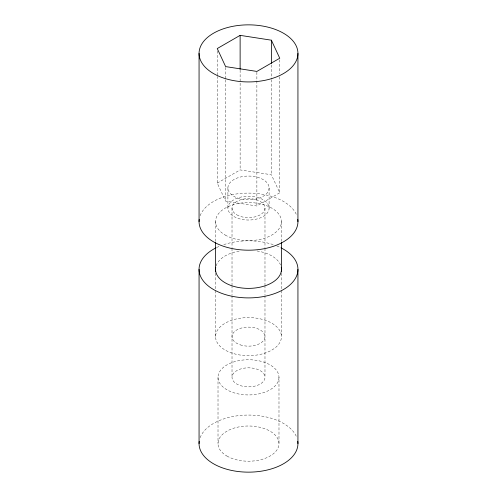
<?xml version="1.0" encoding="UTF-8"?>
<svg xmlns="http://www.w3.org/2000/svg" width="497" height="497" viewBox="0 0 497 497"><rect width="100%" height="100%" fill="white"/><g stroke="black" fill="none" stroke-linecap="round" stroke-linejoin="round"><path stroke-width="0.37" stroke-dasharray="2.48 1.86" d="M217.251 183.113L240.126 169.912L271.374 174.745L279.749 192.786L256.874 205.988L225.626 201.155L217.251 183.113L217.251 76.401M281.457 221.587L281.457 241.666M281.457 273.226L281.457 336.637A32.957 19.029 0 0 1 232.018 353.112A32.957 19.029 0 0 1 232.018 320.155A32.957 19.029 0 0 1 281.457 336.637M279.749 59.777L279.749 73.693M279.749 76.786L279.749 192.786M278.985 377.335A30.485 17.6 0 0 1 233.255 392.58A30.485 17.6 0 0 1 233.255 362.096A30.485 17.6 0 0 1 278.985 377.335L278.985 443.61M271.374 64.933L271.374 78.855M271.374 79.626L271.374 174.745M269.101 187.947A20.601 11.891 0 0 1 238.2 198.247A20.601 11.891 0 0 1 238.2 177.653A20.601 11.891 0 0 1 269.101 187.947L269.101 208.131M264.982 208.131L264.982 247.612M264.982 248.388L264.982 284.769M264.982 285.545L264.982 294.833M264.982 295.609L264.982 377.335A16.482 9.511 0 0 1 240.262 385.579A16.482 9.511 0 0 1 240.262 369.097A16.482 9.511 0 0 1 264.982 377.335M256.874 72.208L256.874 205.988M240.126 70.152L240.126 169.912M232.018 208.131L232.018 247.612M232.018 248.388L232.018 284.769M232.018 285.545L232.018 294.833M232.018 295.609L232.018 377.335M227.899 187.947L227.899 208.131M225.626 67.375L225.626 78.973M225.626 79.744L225.626 201.155M218.015 377.335L218.015 443.61M217.251 50.88L217.251 75.625M215.543 221.587L215.543 241.666M215.543 273.226L215.543 336.637M200.142 215.704A49.439 28.54 0 0 1 248.5 193.103A49.439 28.54 0 0 1 296.858 215.704M216.114 265.814A32.957 19.029 0 0 1 239.97 250.979M257.03 250.979A32.957 19.029 0 0 1 280.886 265.814M216.711 247.494A49.439 28.54 0 0 1 220.152 245.972M223.78 244.636A49.439 28.54 0 0 1 273.22 244.636M276.848 245.972A49.439 28.54 0 0 1 280.289 247.494M200.142 437.664A49.439 28.54 0 0 1 248.5 415.063A49.439 28.54 0 0 1 296.858 437.664M240.262 344.875A16.482 9.511 0 0 0 264.982 336.637A16.482 9.511 0 0 0 240.262 328.393A16.482 9.511 0 0 0 240.262 344.875M225.197 235.044A32.957 19.029 0 0 0 280.339 226.514A32.957 19.029 0 0 0 239.97 203.211A32.957 19.029 0 0 0 225.197 235.044M236.845 214.859A16.482 9.511 0 0 0 264.416 210.598A16.482 9.511 0 0 0 244.232 198.943A16.482 9.511 0 0 0 236.845 214.859M233.932 216.543A20.601 11.891 0 0 0 268.399 211.213A20.601 11.891 0 0 0 243.17 196.644A20.601 11.891 0 0 0 233.932 216.543M226.943 456.053A30.485 17.6 0 0 0 277.947 448.164A30.485 17.6 0 0 0 240.61 426.606A30.485 17.6 0 0 0 226.943 456.053"/><path stroke-width="0.75" d="M240.126 35.355L217.251 48.557L225.626 66.598L256.874 71.431L279.749 58.23L271.374 40.189L240.126 35.355L240.126 69.381M297.939 53.39A49.439 28.54 0 0 1 223.78 78.11A49.439 28.54 0 0 1 223.78 28.677A49.439 28.54 0 0 1 297.939 53.39L297.939 221.65M297.939 269.355L297.939 443.61M281.457 242.437L281.457 271.778M271.374 40.189L271.374 63.386M215.543 242.437L215.543 271.778M199.061 53.39L199.061 221.65M199.061 269.355L199.061 443.61M297.79 219.419A49.439 28.54 0 0 1 248.5 250.19A49.439 28.54 0 0 1 199.21 219.419M281.252 267.231A32.957 19.029 0 0 1 248.5 288.384A32.957 19.029 0 0 1 215.748 267.231M280.948 247.817A49.439 28.54 0 0 1 284.259 289.068A49.439 28.54 0 0 1 212.741 289.068A49.439 28.54 0 0 1 216.052 247.817M297.79 441.373A49.439 28.54 0 0 1 248.5 472.15A49.439 28.54 0 0 1 199.21 441.373"/></g></svg>
